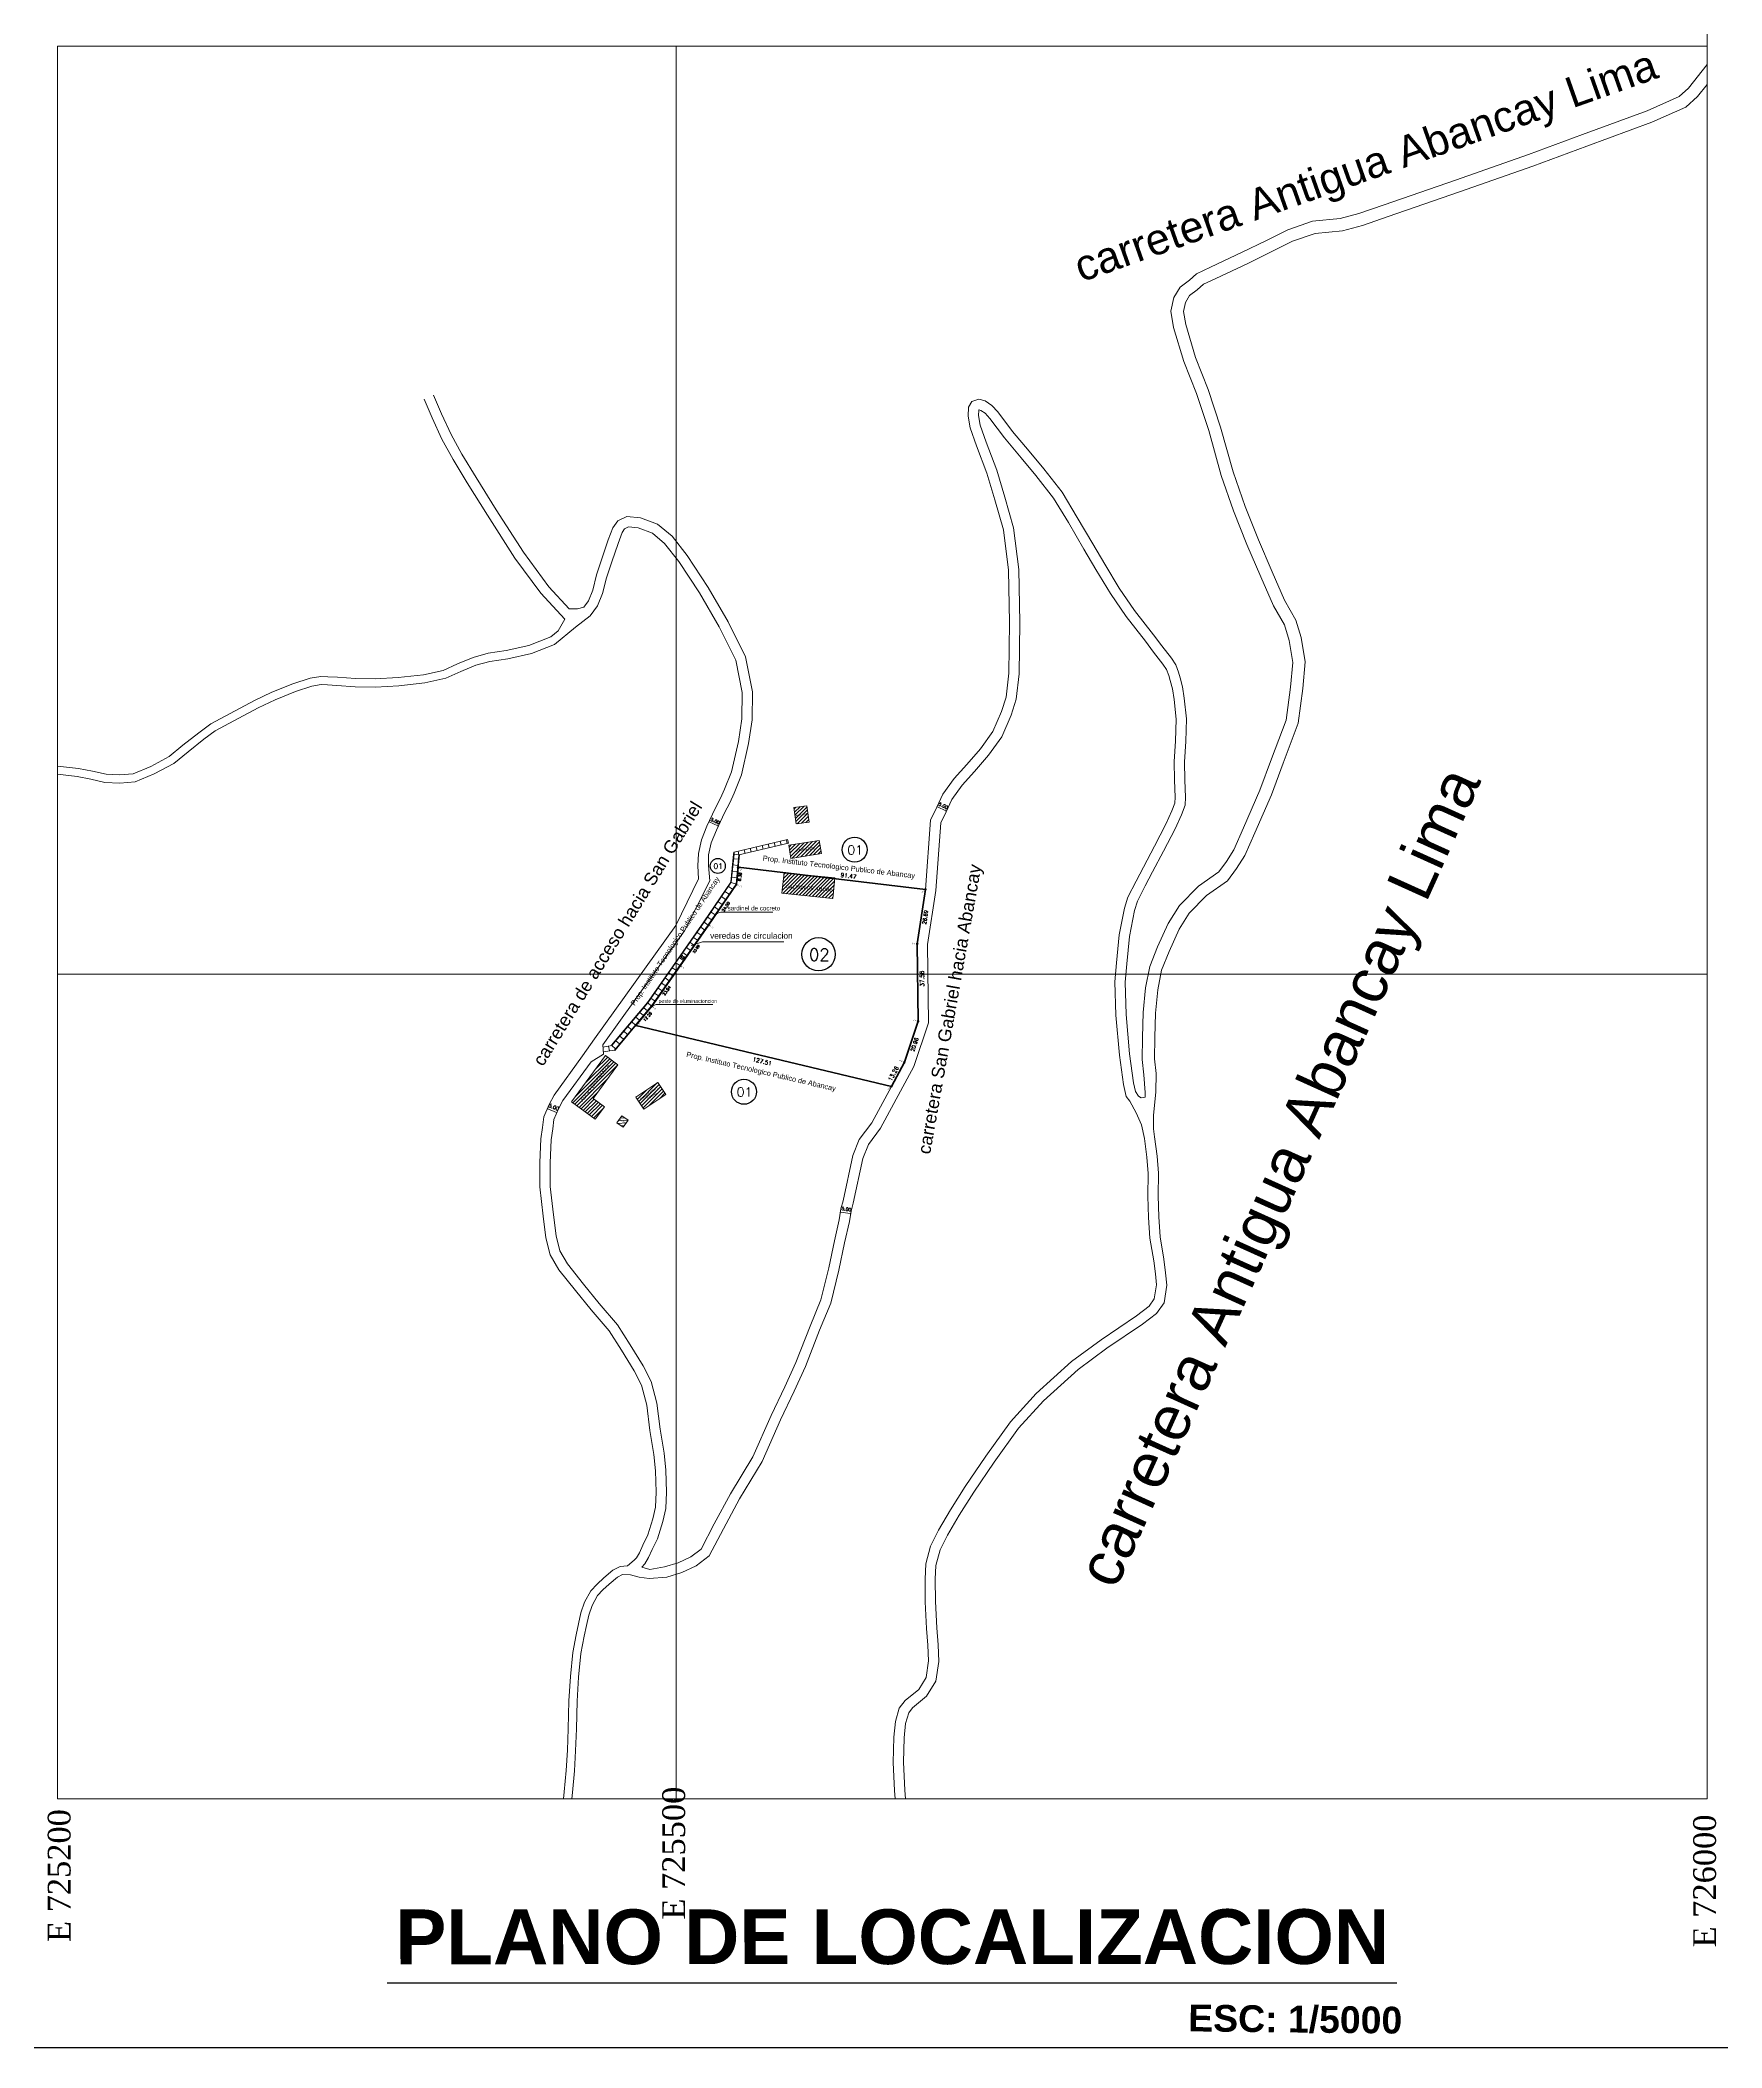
# Model space of a CAD drawing. Header units: metres. Extents: x 717911 to 838331, y 8495011 to 8501478.
# Drawn here: x 837990.9 to 838154.1, y 8495954.4 to 8496149.2 of the extents above; entities that cross this region are included whole.
import ezdxf

# ---------------------------------------------------------------- set-up
doc = ezdxf.new("R2010")
doc.units = ezdxf.units.M
for name, color, linetype, lineweight in [('0.09', 161, 'Continuous', 9), ('1-blanco', 7, 'Continuous', 25), ('A-ACOTACION', 7, 'Continuous', 9), ('ACERO LONG', 211, 'Continuous', 35), ('Cimientos', 1, 'Continuous', 50), ('COORD', 7, 'Continuous', 0), ('Cota de Nivel', 7, 'Continuous', 0), ('linea de piso', 140, 'Continuous', 13), ('lotes', 2, 'Continuous', 13), ('lotes-R', 7, 'Continuous', 0), ('MUROS-05', 5, 'Continuous', 30), ('TEXTO', 7, 'Continuous', 0)]:
    doc.layers.add(name, color=color, linetype=linetype, lineweight=lineweight)
doc.layers.add('2D Drafting - General_Pen_No__102', color=7, linetype='Continuous', lineweight=13, true_color=0xcccccc)
doc.layers.add('C-TOPO-MINR-N', color=7, linetype='Continuous', lineweight=0, true_color=0x346a34)
doc.layers.add('GRILLA', color=7, linetype='Continuous')
doc.layers.add('VIGAS', color=7, linetype='Continuous')
doc.styles.add('2mm', font='verdana.ttf', dxfattribs={"height": 8})
doc.styles.add('L120', font='times.ttf', dxfattribs={"height": 3})
doc.styles.add('NUMERACION', font='verdana.ttf', dxfattribs={"height": 2.5})
doc.styles.get("Standard").update_dxf_attribs({"font": 'simplex.shx'})
pattern_1 = [(45, (678229.02832, 6796496.4399), (-0.173999999708, 0.173999999708), [])]

# ---------------------------------------------------------------- blocks, each defined once
blk = doc.blocks.new('_Dot')
at = {"color": 0, "linetype": 'ByBlock', "lineweight": -2}
blk.add_line((-0.5, 0), (-1, 0), dxfattribs=at)
at = {"color": 0, "linetype": 'ByBlock', "const_width": 0.5}
blk.add_lwpolyline([(-0.25, 0, 1), (0.25, 0, 1)], format="xyb", close=True, dxfattribs=at)

msp = doc.modelspace()

# ---------------------------------------------------------------- hatches: boundary and pattern name
at = {"layer": '0.09', "lineweight": 0}
h = msp.add_hatch(dxfattribs=at)
h.set_pattern_fill('JIS_WOOD', color=256, scale=0.348)
h.set_pattern_definition([(45, (838064.03852, 8496074.91816), (-0.174, 0.174), [])])
h.paths.add_polyline_path([(838065.3, 8496074.918), (838064.039, 8496074.734), (838064.269, 8496073.151), (838065.531, 8496073.335)])
h.paths.add_polyline_path([(838064.27, 8496073.86), (838065.307, 8496074.01), (838065.278, 8496074.211), (838064.241, 8496074.061)], flags=24)
h = msp.add_hatch(dxfattribs=at)
h.set_pattern_fill('JIS_WOOD', color=256, scale=0.348)
h.set_pattern_definition(pattern_1)
h.paths.add_polyline_path([(838066.504, 8496071.547), (838063.541, 8496071.08), (838063.742, 8496069.804), (838066.705, 8496070.272)])
h.paths.add_polyline_path([(838064.647, 8496070.502), (838065.685, 8496070.646), (838065.658, 8496070.847), (838064.619, 8496070.704)], flags=24)
h = msp.add_hatch(dxfattribs=at)
h.set_pattern_fill('JIS_WOOD', color=256, scale=0.348)
h.set_pattern_definition([(45, (838062.88687, 8496068.4105), (-0.174, 0.174), [])])
h.paths.add_polyline_path([(838068.02, 8496067.905), (838063.091, 8496068.41), (838062.887, 8496066.418), (838067.816, 8496065.912)])
h.paths.add_polyline_path([(838064.208, 8496067.216), (838066.103, 8496067.072), (838066.119, 8496067.283), (838064.224, 8496067.427)], flags=24)
h = msp.add_hatch(dxfattribs=at)
h.set_pattern_fill('JIS_WOOD', color=256, scale=0.348)
h.set_pattern_definition(pattern_1)
h.paths.add_polyline_path([(838046.161, 8496048.691), (838046.972, 8496049.79), (838045.771, 8496050.684), (838044.961, 8496049.585), (838042.464, 8496046.199), (838044.765, 8496044.502), (838045.666, 8496045.724), (838044.57, 8496046.532)])
h.paths.add_polyline_path([(838044.199, 8496047.049), (838045.632, 8496048.988), (838045.366, 8496049.184), (838043.933, 8496047.246)], flags=24)
h = msp.add_hatch(dxfattribs=at)
h.set_pattern_fill('JIS_WOOD', color=256, scale=0.348)
h.set_pattern_definition(pattern_1)
h.paths.add_polyline_path([(838050.84, 8496048.072), (838048.715, 8496046.659), (838049.49, 8496045.493), (838051.615, 8496046.907)])
h.paths.add_polyline_path([(838049.869, 8496046.326), (838050.548, 8496046.791), (838050.428, 8496046.965), (838049.749, 8496046.501)], flags=24)
h.paths.add_polyline_path([(838049.42, 8496046.318), (838050.645, 8496047.155), (838050.525, 8496047.329), (838049.301, 8496046.493)], flags=24)

# ---------------------------------------------------------------- linework, layer by layer
for p, q in [((838046.956, 8496044.097, -121.473), (838047.766, 8496044.149, -121.473)), ((838046.999, 8496044.346, -121.473), (838047.945, 8496044.407, -121.473)), ((838047.178, 8496044.604, -121.473), (838047.653, 8496044.635, -121.473)), ((838047.276, 8496043.871, -121.473), (838047.586, 8496043.891, -121.473))]:
    msp.add_line(p, q, dxfattribs=at)
at = {"layer": '0.09', "lineweight": 0, "flags": 128}
for points, elevation in [([(838065.3, 8496074.918), (838064.039, 8496074.734)], 264.055), ([(838064.269, 8496073.151), (838064.039, 8496074.734)], 264.055), ([(838065.531, 8496073.335), (838065.3, 8496074.918)], 264.055), ([(838065.531, 8496073.335), (838064.269, 8496073.151)], 264.055), ([(838063.541, 8496071.08), (838066.504, 8496071.547)], 264.056), ([(838063.541, 8496071.08), (838063.742, 8496069.804)], 264.056), ([(838066.504, 8496071.547), (838066.705, 8496070.272)], 264.056), ([(838063.742, 8496069.804), (838066.705, 8496070.272)], 264.056), ([(838063.091, 8496068.41), (838062.887, 8496066.418)], 264.009), ([(838068.02, 8496067.905), (838063.091, 8496068.41)], 264.009), ([(838068.02, 8496067.905), (838067.816, 8496065.912)], -119.971), ([(838067.816, 8496065.912), (838062.887, 8496066.418)], 264.009), ([(838045.771, 8496050.684), (838044.961, 8496049.585), (838042.464, 8496046.199)], 262.105), ([(838046.972, 8496049.79), (838046.161, 8496048.691), (838044.57, 8496046.532)], 262.105), ([(838045.771, 8496050.684), (838046.972, 8496049.79)], 262.105), ([(838050.84, 8496048.072), (838048.715, 8496046.659)], 263.221), ([(838051.615, 8496046.907), (838050.84, 8496048.072)], 263.221), ([(838042.464, 8496046.199), (838044.765, 8496044.502)], 262.105), ([(838045.666, 8496045.724), (838044.57, 8496046.532)], 262.107), ([(838045.666, 8496045.724), (838044.765, 8496044.502)], 262.107), ([(838049.49, 8496045.493), (838048.715, 8496046.659)], 263.032), ([(838051.615, 8496046.907), (838049.49, 8496045.493)], 263.221), ([(838047.347, 8496044.847), (838046.866, 8496044.155)], 262.554), ([(838047.476, 8496043.732), (838046.866, 8496044.155)], 262.555), ([(838047.347, 8496044.847), (838047.956, 8496044.424)], 262.554), ([(838047.956, 8496044.424), (838047.476, 8496043.732)], 262.554)]:
    msp.add_lwpolyline(points, dxfattribs=dict(at, elevation=elevation))
at = {"layer": '2D Drafting - General_Pen_No__102', "color": 8, "linetype": 'Continuous', "lineweight": 0}
msp.add_line((838053.039, 8496060.253, -119.971), (838053.367, 8496060.024, -119.971), dxfattribs=at)
at = {"layer": '2D Drafting - General_Pen_No__102', "color": 8, "linetype": 'Continuous', "lineweight": 0, "flags": 128}
for points, elevation in [([(838058.263, 8496070.418), (838063.425, 8496071.647)], -119.971), ([(838058.718, 8496070.157), (838058.635, 8496070.507)], -119.971), ([(838058.718, 8496070.157), (838063.508, 8496071.297)], -119.971), ([(838060.469, 8496070.574), (838060.386, 8496070.924)], -119.971), ([(838061.053, 8496070.712), (838060.97, 8496071.063)], -119.971), ([(838061.637, 8496070.851), (838061.553, 8496071.202)], -119.971), ([(838062.221, 8496070.99), (838062.137, 8496071.341)], -119.971), ([(838062.804, 8496071.129), (838062.721, 8496071.479)], -119.971), ([(838063.388, 8496071.268), (838063.305, 8496071.618)], -119.971), ([(838063.425, 8496071.647), (838063.508, 8496071.297)], -119.971), ([(838058.222, 8496070.418), (838058.201, 8496070.209), (838057.925, 8496067.499), (838055.311, 8496063.647), (838052.567, 8496059.717), (838049.833, 8496055.816), (838046.348, 8496051.683)], -119.971), ([(838058.263, 8496070.418), (838058.241, 8496070.205), (838057.964, 8496067.485), (838055.344, 8496063.624), (838052.6, 8496059.694), (838049.865, 8496055.792), (838046.379, 8496051.657)], -119.971), ([(838058.718, 8496070.157), (838058.429, 8496067.316), (838055.739, 8496063.352), (838052.993, 8496059.418), (838050.246, 8496055.499), (838046.633, 8496051.214)], -119.971), ([(838058.759, 8496070.157), (838058.468, 8496067.302), (838055.772, 8496063.329), (838053.026, 8496059.396), (838050.278, 8496055.475), (838046.664, 8496051.188)], -119.971), ([(838058.552, 8496068.527), (838058.075, 8496068.575)], -119.971), ([(838058.613, 8496069.123), (838058.136, 8496069.172)], -119.971), ([(838058.674, 8496069.72), (838058.196, 8496069.769)], -119.971), ([(838058.263, 8496070.418), (838058.222, 8496070.418)], -119.971), ([(838058.718, 8496070.157), (838058.241, 8496070.205)], -119.971), ([(838058.718, 8496070.157), (838058.759, 8496070.157)], -119.971), ([(838057.754, 8496066.322), (838057.357, 8496066.591)], -119.971), ([(838058.091, 8496066.818), (838057.694, 8496067.088)], -119.971), ([(838058.429, 8496067.316), (838057.963, 8496067.479)], -119.971), ([(838058.492, 8496067.93), (838058.014, 8496067.978)], -119.971), ([(838056.744, 8496064.832), (838056.347, 8496065.102)], -119.971), ([(838057.081, 8496065.329), (838056.683, 8496065.598)], -119.971), ([(838057.418, 8496065.825), (838057.02, 8496066.095)], -119.971), ([(838055.389, 8496062.851), (838055.003, 8496063.122)], -119.971), ([(838055.733, 8496063.343), (838055.34, 8496063.618)], -119.971), ([(838056.07, 8496063.839), (838055.677, 8496064.115)], -119.971), ([(838056.407, 8496064.336), (838056.01, 8496064.605)], -119.971), ([(838054.018, 8496060.881), (838053.625, 8496061.156)], -119.971), ([(838054.359, 8496061.375), (838053.97, 8496061.648)], -119.971), ([(838054.703, 8496061.867), (838054.314, 8496062.139)], -119.971), ([(838055.046, 8496062.359), (838054.658, 8496062.63)], -119.971), ([(838052.641, 8496058.916), (838052.248, 8496059.191)], -119.971), ([(838052.985, 8496059.407), (838052.592, 8496059.682)], -119.971), ([(838053.33, 8496059.898), (838052.936, 8496060.174)], -119.971), ([(838053.674, 8496060.39), (838053.281, 8496060.665)], -119.971), ([(838051.263, 8496056.95), (838050.87, 8496057.226)], -119.971), ([(838051.608, 8496057.442), (838051.215, 8496057.717)], -119.971), ([(838051.952, 8496057.933), (838051.559, 8496058.208)], -119.971), ([(838052.296, 8496058.424), (838051.903, 8496058.7)], -119.971), ([(838049.473, 8496055.327), (838049.84, 8496055.017)], -119.971), ([(838049.86, 8496055.786), (838050.227, 8496055.476)], -119.971), ([(838050.574, 8496055.968), (838050.181, 8496056.243)], -119.971), ([(838050.919, 8496056.459), (838050.526, 8496056.734)], -119.971), ([(838047.539, 8496053.033), (838047.906, 8496052.724)], -119.971), ([(838047.926, 8496053.492), (838048.293, 8496053.182)], -119.971), ([(838048.313, 8496053.951), (838048.68, 8496053.641)], -119.971), ([(838048.699, 8496054.409), (838049.066, 8496054.1)], -119.971), ([(838049.086, 8496054.868), (838049.453, 8496054.559)], -119.971), ([(838045.523, 8496051.509), (838046.379, 8496051.657)], 264.221), ([(838045.559, 8496051.028), (838046.633, 8496051.214)], 264.221), ([(838046.153, 8496051.131), (838046.071, 8496051.604)], 264.221), ([(838046.379, 8496051.657), (838046.348, 8496051.683)], -119.971), ([(838046.379, 8496051.657), (838046.746, 8496051.348)], -119.971), ([(838046.633, 8496051.214), (838046.664, 8496051.188)], -119.971), ([(838046.766, 8496052.116), (838047.133, 8496051.806)], -119.971), ([(838047.152, 8496052.574), (838047.519, 8496052.265)], -119.971)]:
    msp.add_lwpolyline(points, dxfattribs=dict(at, elevation=elevation))
at = {"layer": '2D Drafting - General_Pen_No__102', "linetype": 'Continuous', "lineweight": 9, "elevation": -119.971, "flags": 128}
for points in [[(838059.302, 8496070.296), (838059.219, 8496070.646)], [(838059.886, 8496070.435), (838059.802, 8496070.785)]]:
    msp.add_lwpolyline(points, dxfattribs=at)
at = {"layer": '2D Drafting - General_Pen_No__102', "color": 8, "linetype": 'Continuous', "lineweight": 0}
msp.add_circle((838058.736, 8496070.136, -119.971), 0.02, dxfattribs=at)
at = {"layer": 'A-ACOTACION', "lineweight": 30, "flags": 128}
msp.add_lwpolyline([(837811.039, 8496336.937), (838331.239, 8496336.937), (838331.239, 8495954.437), (837811.039, 8495954.437), (837811.039, 8496336.937)], dxfattribs=at)
at = {"layer": 'ACERO LONG', "color": 2, "linetype": 'Continuous', "lineweight": 9}
for p, q in [((838077.939, 8496074.852, -119.971), (838077.935, 8496074.843, -119.971)), ((838078.842, 8496074.422, -119.971), (838078.838, 8496074.413, -119.971)), ((838055.818, 8496073.389, -119.971), (838055.814, 8496073.38, -119.971)), ((838056.726, 8496072.97, -119.971), (838056.722, 8496072.961, -119.971)), ((838053.029, 8496060.309, -119.971), (838053.024, 8496060.301, -119.971)), ((838053.423, 8496060.034, -119.971), (838053.417, 8496060.026, -119.971)), ((838040.147, 8496045.577, -119.971), (838040.144, 8496045.568, -119.971)), ((838041.07, 8496045.192, -119.971), (838041.066, 8496045.183, -119.971)), ((838068.554, 8496035.458, -119.971), (838068.555, 8496035.468, -119.971)), ((838069.542, 8496035.307, -119.971), (838069.544, 8496035.317, -119.971))]:
    msp.add_line(p, q, dxfattribs=at)
at = {"layer": 'C-TOPO-MINR-N', "lineweight": 5, "elevation": 264.221, "flags": 128}
for points in [[(838152.621, 8495978.592), (838152.621, 8496151.4)], [(837992.621, 8495978.592), (837992.621, 8496148.592)], [(838152.621, 8496148.592), (837992.621, 8496148.592)], [(838052.621, 8495978.592), (838052.621, 8496148.592)], [(838152.621, 8496058.592), (837992.621, 8496058.592)], [(838152.621, 8495978.592), (837992.621, 8495978.592)]]:
    msp.add_lwpolyline(points, dxfattribs=at)
at = {"layer": 'Cimientos', "color": 1, "lineweight": 5}
for centre in [(838058.637, 8496068.965, -119.971), (838058.468, 8496067.302, -119.971), (838076.802, 8496066.798, -119.971), (838055.772, 8496063.329, -1440.764), (838076.002, 8496061.52, 264.221), (838053.026, 8496059.396, -1440.764), (838050.278, 8496055.475, -1440.764), (838048.697, 8496053.6, -1442.364), (838076.092, 8496054.009, -119.971), (838074.759, 8496050.034, -119.971), (838073.507, 8496047.696, -119.971)]:
    msp.add_circle(centre, 0.08, dxfattribs=at)
at = {"layer": 'Cota de Nivel', "lineweight": 9, "flags": 128}
for points, elevation in [([(838098.13, 8496047.085), (838097.973, 8496048.825), (838097.823, 8496050.3), (838097.853, 8496052.446), (838097.909, 8496054.854), (838098.144, 8496057.235), (838098.56, 8496059.313), (838099.324, 8496061.243), (838100.35, 8496063.499), (838101.439, 8496065.243), (838103.291, 8496067.126), (838105.245, 8496068.51), (838105.995, 8496069.509), (838106.712, 8496070.649), (838107.656, 8496072.775), (838109.254, 8496076.425), (838110.385, 8496079.46), (838111.8, 8496083.203), (838112.226, 8496086.416), (838112.427, 8496088.815), (838112.075, 8496090.95), (838111.626, 8496092.45), (838110.562, 8496094.316), (838109.341, 8496097.127), (838107.991, 8496100.248), (838106.677, 8496103.527), (838105.494, 8496106.931), (838104.28, 8496111.293), (838103.089, 8496114.883), (838101.863, 8496118), (838100.88, 8496121.312), (838100.595, 8496122.879), (838100.89, 8496124.199), (838101.515, 8496125.207), (838102.407, 8496125.889), (838103.091, 8496126.502), (838104.462, 8496127.147), (838107.538, 8496128.59), (838109.805, 8496129.718), (838111.956, 8496130.785), (838114.344, 8496131.597), (838117.033, 8496131.864), (838118.856, 8496132.342), (838121.284, 8496133.187), (838128.203, 8496135.579), (838135.3, 8496138.076), (838140.536, 8496140.014), (838146.798, 8496142.323), (838149.897, 8496143.696), (838150.812, 8496144.523), (838152.621, 8496146.806)], 264.221), ([(838099.138, 8496047.175), (838099.167, 8496048.94), (838099.024, 8496050.352), (838099.053, 8496052.424), (838099.107, 8496054.781), (838099.332, 8496057.058), (838099.715, 8496058.972), (838100.428, 8496060.773), (838101.41, 8496062.93), (838102.387, 8496064.495), (838104.072, 8496066.208), (838106.092, 8496067.639), (838106.984, 8496068.828), (838107.773, 8496070.083), (838108.754, 8496072.291), (838110.367, 8496075.975), (838111.508, 8496079.039), (838112.971, 8496082.908), (838113.42, 8496086.287), (838113.635, 8496088.863), (838113.246, 8496091.22), (838112.737, 8496092.925), (838111.637, 8496094.854), (838110.442, 8496097.605), (838109.099, 8496100.709), (838107.801, 8496103.947), (838106.64, 8496107.29), (838105.428, 8496111.643), (838104.217, 8496115.292), (838102.999, 8496118.391), (838102.049, 8496121.591), (838101.819, 8496122.854), (838102.017, 8496123.739), (838102.419, 8496124.388), (838103.173, 8496124.964), (838103.761, 8496125.491), (838104.973, 8496126.061), (838108.06, 8496127.509), (838110.339, 8496128.643), (838112.418, 8496129.674), (838114.6, 8496130.416), (838117.245, 8496130.679), (838119.206, 8496131.193), (838121.677, 8496132.053), (838128.599, 8496134.446), (838135.708, 8496136.947), (838140.952, 8496138.889), (838147.249, 8496141.211), (838150.559, 8496142.676), (838151.69, 8496143.7), (838152.621, 8496144.874)], 264.221), ([(838041.812, 8496092.999), (838039.511, 8496095.515), (838036.979, 8496098.934), (838034.31, 8496103.08), (838032.367, 8496106.236), (838030.982, 8496108.507), (838029.895, 8496110.464), (838028.942, 8496112.531), (838028.175, 8496114.357)], 264.221), ([(838055.886, 8496067.622), (838055.766, 8496069.101), (838055.771, 8496070.142), (838056.031, 8496071.302), (838056.527, 8496072.539), (838057.299, 8496074.212), (838057.831, 8496075.208), (838058.24, 8496076.119), (838058.947, 8496077.906), (838059.641, 8496080.951), (838060.004, 8496083.249), (838060.035, 8496085.974), (838059.362, 8496089.343), (838057.683, 8496092.735), (838055.74, 8496096.095), (838053.688, 8496099.176), (838052.222, 8496101.047), (838050.825, 8496102.221), (838049.162, 8496102.84), (838047.826, 8496102.973), (838046.955, 8496102.548), (838046.485, 8496101.875), (838046.041, 8496100.694), (838045.426, 8496098.874), (838044.908, 8496097.296), (838044.535, 8496095.808), (838044.112, 8496094.793), (838043.662, 8496094.184), (838043.039, 8496094.001), (838042.252, 8496093.999), (838040.284, 8496096.152), (838037.802, 8496099.503), (838035.157, 8496103.613), (838033.22, 8496106.758), (838031.846, 8496109.01), (838030.787, 8496110.916), (838029.858, 8496112.934), (838029.097, 8496114.744)], 264.221), ([(838077.302, 8496073.512), (838077.898, 8496074.765), (838078.501, 8496076.034), (838079.587, 8496077.543), (838080.804, 8496078.897), (838082.145, 8496080.444), (838083.352, 8496082.106), (838084.186, 8496084.047), (838084.618, 8496085.445), (838084.897, 8496087.784), (838084.963, 8496092.683), (838084.873, 8496097.755), (838084.364, 8496101.664), (838083.536, 8496104.577), (838082.771, 8496107.157), (838081.76, 8496109.83), (838081.143, 8496111.564), (838080.944, 8496112.692), (838080.992, 8496113.573), (838081.287, 8496114.128), (838081.983, 8496114.339), (838082.605, 8496114.171), (838083.243, 8496113.742), (838083.822, 8496113.113), (838085.247, 8496111.224), (838086.864, 8496109.311), (838088.292, 8496107.585), (838090.049, 8496105.323), (838091.527, 8496102.885), (838093.037, 8496100.317), (838094.188, 8496098.347), (838095.605, 8496096.03), (838097.075, 8496093.864), (838098.928, 8496091.488), (838099.726, 8496090.417), (838100.66, 8496089.227), (838101.081, 8496088.564), (838101.35, 8496087.855), (838101.508, 8496087.329), (838101.742, 8496086.455), (838101.91, 8496085.334), (838102.125, 8496083.354), (838102.073, 8496081.146), (838101.94, 8496079.183), (838101.971, 8496077.402), (838102.015, 8496075.74), (838101.988, 8496074.977), (838101.627, 8496074.021), (838101.02, 8496072.678), (838099.891, 8496070.514), (838098.832, 8496068.494), (838098.118, 8496067.136), (838097.364, 8496065.654), (838097.072, 8496064.744), (838096.599, 8496062.242), (838096.343, 8496059.589), (838096.162, 8496057.804), (838096.274, 8496054.652), (838096.611, 8496050.846), (838096.997, 8496048.045), (838097.188, 8496047.209), (838097.453, 8496046.731), (838097.717, 8496046.588), (838098.13, 8496046.642), (838098.13, 8496047.085)], 264.221), ([(838078.286, 8496073.252), (838078.801, 8496074.335), (838079.366, 8496075.523), (838080.367, 8496076.914), (838081.554, 8496078.235), (838082.928, 8496079.822), (838084.226, 8496081.608), (838085.125, 8496083.701), (838085.6, 8496085.237), (838085.896, 8496087.718), (838085.963, 8496092.685), (838085.872, 8496097.829), (838085.346, 8496101.866), (838084.497, 8496104.856), (838083.719, 8496107.476), (838082.699, 8496110.174), (838082.113, 8496111.82), (838081.949, 8496112.752), (838081.978, 8496113.292), (838081.999, 8496113.299), (838082.184, 8496113.249), (838082.587, 8496112.978), (838083.053, 8496112.472), (838084.466, 8496110.6), (838086.097, 8496108.67), (838087.512, 8496106.959), (838089.224, 8496104.755), (838090.669, 8496102.372), (838092.174, 8496099.811), (838093.329, 8496097.834), (838094.764, 8496095.488), (838096.266, 8496093.275), (838098.133, 8496090.882), (838098.931, 8496089.81), (838099.842, 8496088.649), (838100.182, 8496088.114), (838100.402, 8496087.532), (838100.546, 8496087.056), (838100.761, 8496086.251), (838100.918, 8496085.205), (838101.124, 8496083.312), (838101.074, 8496081.191), (838100.939, 8496079.208), (838100.972, 8496077.38), (838101.015, 8496075.745), (838100.994, 8496075.177), (838100.702, 8496074.404), (838100.12, 8496073.115), (838099.005, 8496070.977), (838097.946, 8496068.959), (838097.229, 8496067.596), (838096.436, 8496066.036), (838096.101, 8496064.991), (838095.608, 8496062.384), (838095.347, 8496059.687), (838095.16, 8496057.837), (838095.275, 8496054.59), (838095.617, 8496050.734), (838096.012, 8496047.865), (838096.273, 8496046.727), (838096.614, 8496046.257)], 264.221), ([(838054.802, 8496067.811), (838054.727, 8496069.077), (838054.775, 8496070.272), (838055.072, 8496071.6), (838055.609, 8496072.935), (838056.403, 8496074.657), (838056.932, 8496075.649), (838057.319, 8496076.508), (838057.989, 8496078.203), (838058.659, 8496081.14), (838059.005, 8496083.333), (838059.034, 8496085.881), (838058.407, 8496089.018), (838056.801, 8496092.262), (838054.89, 8496095.567), (838052.877, 8496098.589), (838051.499, 8496100.349), (838050.314, 8496101.344), (838048.935, 8496101.858), (838048.009, 8496101.95), (838047.626, 8496101.763), (838047.377, 8496101.406), (838046.983, 8496100.358), (838046.375, 8496098.558), (838045.869, 8496097.018), (838045.486, 8496095.493), (838044.988, 8496094.297), (838044.267, 8496093.32)], 264.221), ([(838044.267, 8496093.32), (838042.848, 8496092.239), (838040.829, 8496090.567), (838038.578, 8496089.682), (838036.294, 8496089.169), (838034.544, 8496088.915), (838033.18, 8496088.532), (838031.738, 8496087.942), (838030.279, 8496087.275), (838028.256, 8496086.824), (838025.74, 8496086.551), (838023.448, 8496086.422), (838021.474, 8496086.453), (838019.725, 8496086.578), (838018.813, 8496086.627), (838018.189, 8496086.656), (838017.296, 8496086.521), (838015.709, 8496085.994), (838013.735, 8496085.198), (838012.095, 8496084.421), (838009.735, 8496083.141), (838007.919, 8496082.166), (838006.807, 8496081.36), (838005.276, 8496080.152), (838003.891, 8496079.015), (838002, 8496078), (838000.16, 8496077.225), (837998.653, 8496077.098), (837997.218, 8496077.172), (837995.859, 8496077.495), (837994.538, 8496077.733), (837992.621, 8496077.961)], 264.221), ([(838041.812, 8496092.999), (838041.179, 8496091.872), (838040.455, 8496091.28), (838038.342, 8496090.449), (838036.149, 8496089.956), (838034.378, 8496089.699), (838032.92, 8496089.29), (838031.42, 8496088.677), (838030.022, 8496088.038), (838028.125, 8496087.615), (838025.675, 8496087.348), (838023.432, 8496087.223), (838021.508, 8496087.252), (838019.775, 8496087.376), (838018.853, 8496087.426), (838018.148, 8496087.459), (838017.109, 8496087.302), (838015.433, 8496086.745), (838013.414, 8496085.931), (838011.732, 8496085.135), (838009.355, 8496083.845), (838007.493, 8496082.845), (838006.324, 8496081.999), (838004.774, 8496080.775), (838003.443, 8496079.683), (838001.655, 8496078.723), (837999.967, 8496078.012), (837998.64, 8496077.9), (837997.332, 8496077.968), (837996.022, 8496078.278), (837994.657, 8496078.524), (837992.621, 8496078.767)], 264.221), ([(838078.286, 8496073.252), (838078.286, 8496073.252), (838077.796, 8496066.685), (838077.003, 8496061.451), (838077.094, 8496053.851), (838075.681, 8496049.636), (838072.46, 8496043.626), (838071.267, 8496042.053), (838070.721, 8496040.684), (838069.806, 8496036.38)], -119.971), ([(838077.302, 8496073.512), (838076.802, 8496066.798)], 264.221), ([(838054.802, 8496067.811), (838052.577, 8496063.303), (838044.691, 8496052.293), (838043.554, 8496050.656), (838040.785, 8496046.843), (838040.295, 8496045.93), (838039.795, 8496044.734), (838039.657, 8496043.71), (838039.508, 8496042.609), (838039.397, 8496040.303), (838039.397, 8496037.935), (838039.728, 8496035.098), (838039.99, 8496033.014), (838040.41, 8496031.344), (838041.255, 8496029.91), (838042.87, 8496027.898), (838044.389, 8496026.006), (838046.117, 8496023.977), (838047.31, 8496022.097), (838048.542, 8496020.1), (838049.256, 8496018.701), (838049.781, 8496016.776), (838050.081, 8496014.308), (838050.457, 8496011.984), (838050.628, 8496010.395), (838050.673, 8496008.347), (838050.626, 8496006.884), (838050.373, 8496005.761), (838049.868, 8496004.189), (838049.384, 8496003.185), (838049.061, 8496002.438), (838048.79, 8496001.97), (838048.566, 8496001.732)], 264.221), ([(838055.886, 8496067.622), (838053.435, 8496062.783), (838045.508, 8496051.717), (838045.574, 8496050.82), (838044.369, 8496050.077), (838041.634, 8496046.311)], 595.57), ([(838099.138, 8496047.175), (838098.919, 8496044.877), (838098.909, 8496043.57), (838099.024, 8496042.806), (838099.266, 8496040.927), (838099.413, 8496039.288), (838099.386, 8496037.064), (838099.427, 8496035.024), (838099.568, 8496033.098), (838099.937, 8496030.92), (838100.1, 8496029.615), (838100.226, 8496028.421), (838099.953, 8496026.696), (838099.218, 8496025.659), (838097.86, 8496024.615), (838094.411, 8496022.296), (838091.602, 8496020.224), (838088.247, 8496017.195), (838085.823, 8496014.533), (838083.485, 8496011.243), (838081.481, 8496008.33), (838080.079, 8496006.095), (838078.94, 8496004.168), (838078.24, 8496002.74), (838077.822, 8496001.215), (838077.761, 8495999.893), (838077.783, 8495997.74), (838077.901, 8495995.18), (838078.044, 8495993.538), (838078.091, 8495991.903), (838077.822, 8495990.005), (838076.911, 8495988.532), (838075.552, 8495987.423), (838075.178, 8495986.918), (838074.881, 8495985.901), (838074.725, 8495984.491), (838074.677, 8495982.131), (838074.803, 8495979.446), (838074.864, 8495978.592)], 264.221), ([(838041.634, 8496046.311), (838041.634, 8496046.311), (838041.634, 8496046.311), (838041.634, 8496046.311), (838041.634, 8496046.311), (838041.199, 8496045.501), (838040.769, 8496044.47), (838040.648, 8496043.576), (838040.505, 8496042.517), (838040.397, 8496040.279), (838040.397, 8496037.993), (838040.72, 8496035.219), (838040.975, 8496033.199), (838041.344, 8496031.728), (838042.08, 8496030.48), (838043.65, 8496028.524), (838045.16, 8496026.643), (838046.924, 8496024.572), (838048.158, 8496022.627), (838049.415, 8496020.591), (838050.194, 8496019.064), (838050.765, 8496016.969), (838051.072, 8496014.448), (838051.449, 8496012.117), (838051.626, 8496010.46), (838051.673, 8496008.342), (838051.623, 8496006.756), (838051.339, 8496005.498), (838050.799, 8496003.818), (838050.294, 8496002.769), (838049.956, 8496001.987), (838049.597, 8496001.368), (838049.294, 8496001.047)], 264.221), ([(838096.614, 8496046.257), (838097.251, 8496045.14), (838097.756, 8496043.959), (838098.037, 8496042.638), (838098.271, 8496040.819), (838098.412, 8496039.25), (838098.386, 8496037.06), (838098.428, 8496034.978), (838098.574, 8496032.978), (838098.947, 8496030.774), (838099.106, 8496029.5), (838099.218, 8496028.447), (838099.002, 8496027.083), (838098.489, 8496026.36), (838097.276, 8496025.427), (838093.835, 8496023.114), (838090.968, 8496021), (838087.541, 8496017.904), (838085.043, 8496015.162), (838082.665, 8496011.816), (838080.645, 8496008.879), (838079.225, 8496006.615), (838078.059, 8496004.644), (838077.3, 8496003.096), (838076.828, 8496001.372), (838076.761, 8495999.911), (838076.784, 8495997.712), (838076.903, 8495995.113), (838077.046, 8495993.48), (838077.089, 8495991.96), (838076.861, 8495990.353), (838076.149, 8495989.201), (838074.823, 8495988.119), (838074.269, 8495987.369), (838073.896, 8495986.098), (838073.727, 8495984.556), (838073.677, 8495982.118), (838073.805, 8495979.387), (838073.861, 8495978.592)], 264.221), ([(838069.806, 8496036.38), (838069.587, 8496035.596), (838069.43, 8496034.572), (838068.966, 8496032.514), (838068.415, 8496029.857), (838067.613, 8496026.66), (838066.537, 8496024.05), (838065.167, 8496020.51), (838064.072, 8496018.125), (838062.734, 8496015.362), (838060.956, 8496011.31), (838058.767, 8496007.683), (838057.204, 8496004.791), (838055.825, 8496002.153), (838054.568, 8496001.187), (838053.163, 8496000.533), (838051.717, 8496000.104), (838050.007, 8495999.945), (838049.041, 8496000.079)], 264.221), ([(838068.828, 8496036.588), (838068.607, 8496035.809), (838068.447, 8496034.757), (838067.989, 8496032.726), (838067.44, 8496030.08), (838066.661, 8496026.974), (838065.608, 8496024.421), (838064.245, 8496020.899), (838063.167, 8496018.552), (838061.826, 8496015.78), (838060.066, 8496011.771), (838057.898, 8496008.179), (838056.321, 8496005.26), (838055.04, 8496002.812), (838054.046, 8496002.047), (838052.808, 8496001.47), (838051.494, 8496001.081), (838050.055, 8496000.848), (838049.294, 8496001.047)], 264.221), ([(838048.566, 8496001.732), (838047.908, 8496001.189), (838047.201, 8496001.127), (838046.479, 8496000.777), (838045.595, 8496000.01), (838044.948, 8495999.425), (838044.347, 8495998.774), (838043.748, 8495997.655), (838043.384, 8495996.633), (838043.143, 8495995.572), (838042.929, 8495994.509), (838042.6, 8495992.79), (838042.361, 8495990.444), (838042.218, 8495988.111), (838042.149, 8495985.388), (838042.071, 8495983.294), (838041.96, 8495981.351), (838041.768, 8495979.273), (838041.71, 8495978.592)], 264.221), ([(838049.041, 8496000.079), (838048.183, 8496000.311), (838047.418, 8496000.343), (838046.923, 8496000.103), (838046.126, 8495999.411), (838045.512, 8495998.856), (838045.004, 8495998.307), (838044.482, 8495997.33), (838044.154, 8495996.41), (838043.925, 8495995.404), (838043.714, 8495994.354), (838043.392, 8495992.674), (838043.158, 8495990.379), (838043.017, 8495988.077), (838042.949, 8495985.364), (838042.87, 8495983.256), (838042.758, 8495981.291), (838042.565, 8495979.203), (838042.513, 8495978.592)], 264.221)]:
    msp.add_lwpolyline(points, dxfattribs=dict(at, elevation=elevation))
at = {"layer": 'GRILLA', "color": 8}
for centre, radius in [((838069.935, 8496070.65, 350.379), 1.212), ((838056.665, 8496069.069), 0.727), ((838066.437, 8496060.502, 132.111), 1.616), ((838059.202, 8496047.166), 1.212)]:
    msp.add_circle(centre, radius, dxfattribs=at)
at = {"layer": 'linea de piso', "color": 4, "linetype": 'Continuous', "lineweight": 0}
for p, q in [((838077.958, 8496074.798, -119.971), (838078.789, 8496074.403, -119.971)), ((838055.838, 8496073.336, -119.971), (838056.673, 8496072.95, -119.971)), ((838040.169, 8496045.525, -119.971), (838041.018, 8496045.17, -119.971)), ((838068.599, 8496035.491, -119.971), (838069.509, 8496035.353, -119.971))]:
    msp.add_line(p, q, dxfattribs=at)
at = {"layer": 'linea de piso', "color": 4, "linetype": 'Continuous', "lineweight": 0, "flags": 128}
for points, elevation in [([(838056.957, 8496064.603), (838056.538, 8496064.458)], -119.971), ([(838056.538, 8496064.458), (838056.612, 8496064.503), (838056.618, 8496064.486), (838056.623, 8496064.468), (838056.538, 8496064.458)], -119.971), ([(838056.957, 8496064.603), (838062.012, 8496064.603)], -427.325), ([(838055.168, 8496061.72), (838054.086, 8496061.359)], -119.971), ([(838054.086, 8496061.359), (838054.214, 8496061.429), (838054.222, 8496061.405), (838054.231, 8496061.381), (838054.086, 8496061.359)], -119.971), ([(838055.168, 8496061.72), (838063.052, 8496061.72)], -657.841), ([(838050.696, 8496055.619), (838050.277, 8496055.48)], -1558.736), ([(838050.277, 8496055.48), (838050.327, 8496055.508), (838050.33, 8496055.498), (838050.334, 8496055.485), (838050.277, 8496055.48)], -1558.736), ([(838050.696, 8496055.619), (838056.194, 8496055.619)], -1751.216)]:
    msp.add_lwpolyline(points, dxfattribs=dict(at, elevation=elevation))
at = {"layer": 'linea de piso', "color": 1, "linetype": 'Continuous', "lineweight": 40}
msp.add_circle((838047.892, 8496052.676, -119.971), 0.02, dxfattribs=at)
at = {"layer": 'MUROS-05', "color": 5, "linetype": 'Continuous', "lineweight": 50, "elevation": 596.57, "flags": 128}
msp.add_lwpolyline([(838053.026, 8496059.396), (838050.278, 8496055.475), (838048.697, 8496053.6), (838048.697, 8496053.6), (838073.507, 8496047.696), (838073.507, 8496047.696), (838073.507, 8496047.696), (838074.759, 8496050.034), (838076.092, 8496054.009), (838076.002, 8496061.52), (838076.802, 8496066.798), (838076.802, 8496066.798), (838076.802, 8496066.798), (838058.637, 8496068.965), (838058.468, 8496067.302), (838055.772, 8496063.329)], close=True, dxfattribs=at)
at = {"layer": 'TEXTO', "lineweight": 30, "flags": 128}
msp.add_lwpolyline([(838024.58, 8495960.729), (838122.512, 8495960.729)], dxfattribs=at)
at = {"layer": 'VIGAS', "color": 2, "linetype": 'Continuous', "lineweight": 9, "elevation": 595.57, "flags": 128}
msp.add_lwpolyline([(838073.507, 8496047.696), (838071.616, 8496044.168), (838070.389, 8496042.549), (838069.761, 8496040.975), (838068.828, 8496036.588)], dxfattribs=at)

# ---------------------------------------------------------------- block references
at = {"layer": 'ACERO LONG', "color": 2, "linetype": 'Continuous', "lineweight": 9}
for p, xscale, yscale, zscale, rotation in [((838077.922, 8496074.816, -119.971), 0.04, 0.04, 0.04, 154.5714049650867), ((838078.825, 8496074.386, -119.971), 0.04000000000000001, 0.04000000000000001, 0.04000000000000001, 334.5714049650867), ((838055.802, 8496073.353, -119.971), 0.03999999999999999, 0.03999999999999999, 0.03999999999999999, 155.2336040500692), ((838056.71, 8496072.934, -119.971), 0.04, 0.04, 0.04, 335.2336040500692), ((838053.007, 8496060.276, -119.971), 0.04000000000000001, 0.04000000000000001, 0.04000000000000001, 145.0789914194786), ((838053.4, 8496060.001, -119.971), 0.04000000000000001, 0.04000000000000001, 0.04000000000000001, 325.0789914194786), ((838040.132, 8496045.54, -119.971), 0.04000000000000004, 0.04000000000000004, 0.04000000000000004, 157.3442087092675), ((838041.055, 8496045.155, -119.971), 0.04000000000000001, 0.04000000000000001, 0.04000000000000001, 337.3442087092675), ((838068.56, 8496035.498, -119.971), 0.03999999999999999, 0.03999999999999999, 0.03999999999999999, 171.3209306799549), ((838069.548, 8496035.347, -119.971), 0.03999999999999999, 0.03999999999999999, 0.03999999999999999, 351.3209306799549)]:
    msp.add_blockref('_Dot', p, dxfattribs=dict(at, xscale=xscale, yscale=yscale, zscale=zscale, rotation=rotation))

# ---------------------------------------------------------------- texts
at = {"attachment_point": 1, "style": '2mm'}
for s, insert, char_height, width, rotation in [('{\\fArial|b0|i0|c0|p34; carretera Antigua Abancay Lima}', (838089.815, 8496128.1, -1948.728), 2.98598, 92.57662, 19.50223), ('{\\fArial|b0|i0|c0|p34; carretera Antigua Abancay Lima}', (838090.607, 8495999.024, -888.356), 4.32, 133.93608, 65.68124), ('{\\fArial|b0|i0|c0|p34; carretera de acceso hacia San Gabriel}', (838038.39, 8496049.795, 1258.266), 1.24416, 38.57359, 58.47053), ('{\\fArial|b0|i0|c0|p34; Prop. Instituto Tecnologico Publico de Abancay }', (838060.865, 8496070.118, 350.379), 0.50751, 15.73481, 353.3518), ('{\\fArial|b0|i0|c0|p34; carretera San Gabriel hacia Abancay}', (838075.944, 8496040.792, -657.841), 1.24416, 38.57359, 79.91942), ('{\\fArial|b0|i0|c0|p34; Prop. Instituto Tecnologico Publico de Abancay }', (838048.068, 8496055.593, 596.57), 0.50751, 15.73481, 56.14625), ('{\\fArial|b0|i0|c0|p34; sardinel de cocreto}', (838057.447, 8496065.189, -427.325), 0.432, 13.39361, 359.96923), ('{\\fArial|b0|i0|c0|p34; veredas de circulacion}', (838055.695, 8496062.595, -657.841), 0.576, 17.85814, 359.96923), ('{\\fArial|b0|i0|c0|p34; poste de eluminacioncion}', (838050.781, 8496056.15, -1751.216), 0.36024, 11.16878, 359.96923), ('{\\fArial|b0|i0|c0|p34; Prop. Instituto Tecnologico Publico de Abancay }', (838053.499, 8496051.111, 250.796), 0.50751, 15.73481, 346.93998)]:
    msp.add_mtext(s, dxfattribs=dict(at, insert=insert, char_height=char_height, width=width, rotation=rotation))
at = {"layer": '1-blanco', "linetype": 'Continuous', "lineweight": 9, "char_height": 2.20999, "attachment_point": 5, "rotation": 90, "style": 'L120'}
for s, insert in [('\\A1;E 725500', (838052.398, 8495973.322, -119.971)), ('\\A1;E 725200', (837992.791, 8495971.147, -172.815)), ('\\A1;E 726000', (838152.392, 8495970.623, -119.971))]:
    msp.add_mtext(s, dxfattribs=dict(at, insert=insert))
at = {"layer": '1-blanco', "linetype": 'Continuous', "lineweight": 9, "attachment_point": 8}
for s, insert, char_height, rotation in [('{\\fArial|b1|i0|c0|p34;PLANO DE LOCALIZACION}', (838073.585, 8495962.486), 5.30842, 0.01446), ('{\\fArial|b1|i0|c0|p34;ESC: 1/5000}', (838112.66, 8495955.853), 2.59523, 359.39347)]:
    msp.add_mtext(s, dxfattribs=dict(at, insert=insert, char_height=char_height, rotation=rotation))
at = {"layer": 'ACERO LONG', "color": 0, "linetype": 'Continuous', "lineweight": 9, "char_height": 0.4, "attachment_point": 5}
for s, insert, rotation in [('91.47', (838069.346, 8496068.11, 596.57), 352.67263), ('\\A1;37.56', (838076.472, 8496058.135, 596.57), 91.12594), ('127.51', (838060.976, 8496050.117, 596.57), 346.50884), ('13.26', (838073.697, 8496048.932, 596.57), 62.43679)]:
    msp.add_mtext(s, dxfattribs=dict(at, insert=insert, rotation=rotation))
at = {"layer": 'Cimientos', "color": 1, "lineweight": 5, "style": 'NUMERACION'}
for s, rotation, p in [('V-1', 318.33108, (838058.69, 8496068.815, 652.666)), ('V-11', 335.60916, (838058.556, 8496067.178, 1369.207)), ('V-2', 40.74713, (838076.471, 8496066.435, 2691.601)), ('V-10', 332.4646, (838055.848, 8496063.213, 1369.207)), ('V-3', 352.80605, (838075.478, 8496061.491, 2691.601)), ('V-9', 326.99922, (838053.069, 8496059.263, 1369.207)), ('V-8', 321.89302, (838050.332, 8496055.329, -668.127)), ('V-7', 26.14001, (838048.868, 8496053.553, 1369.207)), ('V-4', 348.43402, (838075.586, 8496054.052, 2691.601)), ('V-5', 333.82234, (838074.262, 8496050.173, 2691.601)), ('V-6', 40.74713, (838073.176, 8496047.334, 2691.601))]:
    msp.add_text(s, height=0.1355, rotation=rotation, dxfattribs=at).set_placement(p)
at = {"layer": 'COORD', "lineweight": 30, "attachment_point": 5}
for s, insert, char_height, width in [('\\A1;01', (838069.991, 8496070.624, 350.379), 0.882, 1.33218), ('\\A1;01', (838056.698, 8496069.054), 0.5292, 0.79931), ('\\A1;02', (838066.512, 8496060.467, 132.111), 1.176, 1.77624), ('\\A1;01', (838059.258, 8496047.141), 0.882, 1.33218)]:
    msp.add_mtext(s, dxfattribs=dict(at, insert=insert, char_height=char_height, width=width))
at = {"layer": 'lotes', "color": 0, "lineweight": 0, "style": 'NUMERACION'}
for s, height, rotation, p in [('AMBIENTE', 0.1626, 8.22401, (838064.217, 8496073.877, 1719.297)), ('AMBIENTE', 0.271, 7.86289, (838064.261, 8496070.419, 2689.348)), ('GALPON DE ADOBE', 0.33872, 355.66289, (838063.244, 8496066.933, 3295.63)), ('AULAS ENSEÑANZA ', 0.32517, 53.52521, (838043.579, 8496046.177, 3328.051)), ('GUARDIANIA Y', 0.20323, 34.34047, (838049.203, 8496046.366, 1476.785)), ('COCINA', 0.2032, 34.34047, (838049.876, 8496046.378, 1476.785)), ('SS.HH', 0.1463, 330.26041, (838047.114, 8496044.402, 1317.109))]:
    msp.add_text(s, height=height, rotation=rotation, dxfattribs=at).set_placement(p)
at = {"layer": 'lotes-R', "color": 0, "linetype": 'Continuous', "lineweight": 9, "attachment_point": 5}
for s, insert, char_height, rotation in [('5.00', (838078.536, 8496074.911, -120.011), 0.3168, 334.5714), ('5.00', (838056.409, 8496073.43, -120.131), 0.3024, 335.2336), ('8.36', (838058.801, 8496068.021), 0.2765, 82.07257), ('24.00', (838057.45, 8496065.122, 596.57), 0.2765, 55.97971), ('\\A1;26.69', (838076.779, 8496064.104, -196.81), 0.36, 81.38556), ('23.99', (838054.569, 8496061.023, -119.971), 0.2304, 55.97971), ('2.40', (838053.301, 8496060.269, -119.971), 0.144, 325.07899), ('23.94', (838051.708, 8496056.979, 596.57), 0.2765, 53.21411), ('12.26', (838049.849, 8496054.457, 596.57), 0.2765, 48.91496), ('\\A1;20.96', (838075.746, 8496051.741, -196.81), 0.36, 71.46107), ('5.00', (838040.757, 8496045.682, -120.131), 0.3456, 337.34421), ('5.00', (838069.13, 8496035.786, 179.699), 0.3168, 351.32093)]:
    msp.add_mtext(s, dxfattribs=dict(at, insert=insert, char_height=char_height, rotation=rotation))

doc.saveas('drawing.dxf')
